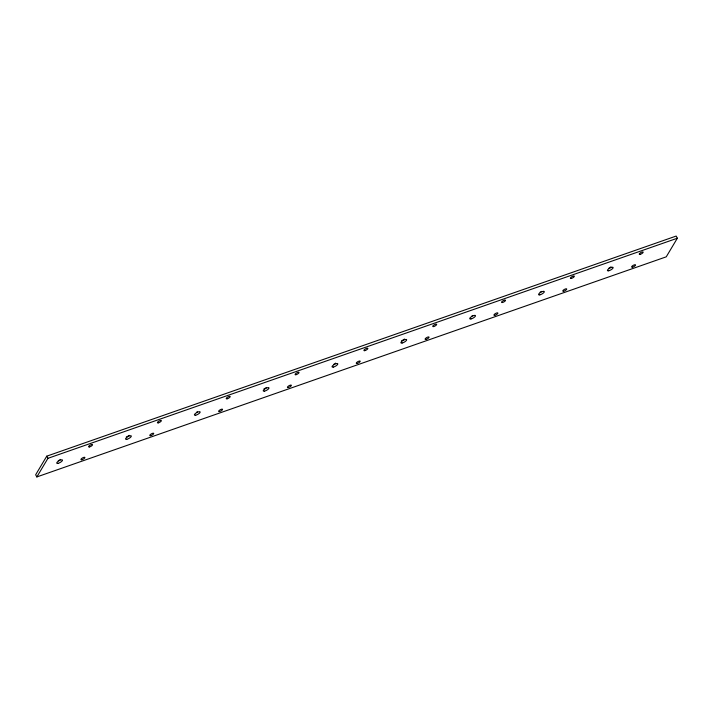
<?xml version="1.0" encoding="UTF-8"?>
<svg xmlns="http://www.w3.org/2000/svg" width="713" height="713" viewBox="0 0 713 713"><rect width="100%" height="100%" fill="white"/><g stroke="black" fill="none" stroke-linecap="round" stroke-linejoin="round"><path stroke-width="1.07" d="M46.755 456.168L35.65 474.778L36.844 476.935L666.245 256.832L677.35 238.222L676.156 236.065L46.755 456.168L47.949 458.325L36.844 476.935M47.949 458.325L677.35 238.222M129.16 435.331A3.271 1.034 -29 0 1 126.317 436.935M472.692 315.449A3.271 1.034 -29 0 1 471.979 315.895M610.988 266.831A3.271 1.034 -29 0 1 608.884 268.141M60.329 459.395A3.271 1.034 -29 0 1 59.705 459.876M58.983 460.322A3.271 1.034 -29 0 1 58.225 460.705M404.494 339.04A3.271 1.034 -29 0 1 403.861 339.522M403.148 339.967A3.271 1.034 -29 0 1 401.642 340.654M541.532 291.376A3.271 1.034 -29 0 1 540.053 292.205M197.367 411.731A3.271 1.034 -29 0 1 196.645 412.176M266.199 387.658A3.271 1.034 -29 0 1 263.979 388.799M335.663 363.113A3.271 1.034 -29 0 1 335.03 363.585M334.317 364.031A3.271 1.034 -29 0 1 333.559 364.423M219.47 411.579A2.246 0.713 -29 0 0 222.563 409.467A2.246 0.713 -29 0 0 219.684 410.1A2.246 0.713 -29 0 0 219.47 411.579M563.626 291.225A2.246 0.713 -29 0 0 566.728 289.113A2.246 0.713 -29 0 0 563.84 289.745A2.246 0.713 -29 0 0 563.626 291.225M227.099 398.79A2.246 0.713 -29 0 0 230.201 396.678A2.246 0.713 -29 0 0 227.313 397.301A2.246 0.713 -29 0 0 227.099 398.79M357.133 363.443A2.246 0.713 -29 0 0 360.225 361.322A2.246 0.713 -29 0 0 357.347 361.954A2.246 0.713 -29 0 0 357.133 363.443M126.834 439.288A3.271 1.034 -29 0 0 131.335 436.213A3.271 1.034 -29 0 0 127.146 437.122A3.271 1.034 -29 0 0 126.834 439.288M470.99 318.934A3.271 1.034 -29 0 0 475.5 315.859A3.271 1.034 -29 0 0 471.302 316.768A3.271 1.034 -29 0 0 470.99 318.934M608.652 270.788A3.271 1.034 -29 0 0 613.162 267.714A3.271 1.034 -29 0 0 608.973 268.632A3.271 1.034 -29 0 0 608.652 270.788M57.994 463.361A3.271 1.034 -29 0 0 62.503 460.277A3.271 1.034 -29 0 0 58.314 461.195A3.271 1.034 -29 0 0 57.994 463.361M571.265 278.435A2.246 0.713 -29 0 0 574.357 276.323A2.246 0.713 -29 0 0 571.478 276.947A2.246 0.713 -29 0 0 571.265 278.435M502.433 302.508A2.246 0.713 -29 0 0 505.526 300.396A2.246 0.713 -29 0 0 502.647 301.02A2.246 0.713 -29 0 0 502.433 302.508M433.602 326.581A2.246 0.713 -29 0 0 436.695 324.46A2.246 0.713 -29 0 0 433.816 325.092A2.246 0.713 -29 0 0 433.602 326.581M89.437 446.935A2.246 0.713 -29 0 0 92.53 444.814A2.246 0.713 -29 0 0 89.651 445.447A2.246 0.713 -29 0 0 89.437 446.935M288.302 387.516A2.246 0.713 -29 0 0 291.394 385.394A2.246 0.713 -29 0 0 288.515 386.027A2.246 0.713 -29 0 0 288.302 387.516M150.639 435.652A2.246 0.713 -29 0 0 153.732 433.54A2.246 0.713 -29 0 0 150.853 434.164A2.246 0.713 -29 0 0 150.639 435.652M494.795 315.298A2.246 0.713 -29 0 0 497.897 313.185A2.246 0.713 -29 0 0 495.009 313.809A2.246 0.713 -29 0 0 494.795 315.298M158.268 422.862A2.246 0.713 -29 0 0 161.37 420.75A2.246 0.713 -29 0 0 158.482 421.374A2.246 0.713 -29 0 0 158.268 422.862M295.931 374.717A2.246 0.713 -29 0 0 299.032 372.605A2.246 0.713 -29 0 0 296.153 373.238A2.246 0.713 -29 0 0 295.931 374.717M402.159 343.006A3.271 1.034 -29 0 0 406.668 339.923A3.271 1.034 -29 0 0 402.471 340.841A3.271 1.034 -29 0 0 402.159 343.006M539.821 294.861A3.271 1.034 -29 0 0 544.331 291.786A3.271 1.034 -29 0 0 540.133 292.704A3.271 1.034 -29 0 0 539.821 294.861M195.665 415.216A3.271 1.034 -29 0 0 200.166 412.141A3.271 1.034 -29 0 0 195.977 413.059A3.271 1.034 -29 0 0 195.665 415.216M264.496 391.143A3.271 1.034 -29 0 0 268.997 388.068A3.271 1.034 -29 0 0 264.808 388.986A3.271 1.034 -29 0 0 264.496 391.143M333.327 367.079A3.271 1.034 -29 0 0 337.828 363.995A3.271 1.034 -29 0 0 333.639 364.913A3.271 1.034 -29 0 0 333.327 367.079M640.096 254.363A2.246 0.713 -29 0 0 643.188 252.25A2.246 0.713 -29 0 0 640.31 252.883A2.246 0.713 -29 0 0 640.096 254.363M632.458 267.161A2.246 0.713 -29 0 0 635.559 265.04A2.246 0.713 -29 0 0 632.681 265.673A2.246 0.713 -29 0 0 632.458 267.161M364.762 350.653A2.246 0.713 -29 0 0 367.863 348.532A2.246 0.713 -29 0 0 364.985 349.165A2.246 0.713 -29 0 0 364.762 350.653M425.964 339.37A2.246 0.713 -29 0 0 429.066 337.258A2.246 0.713 -29 0 0 426.178 337.882A2.246 0.713 -29 0 0 425.964 339.37M81.799 459.725A2.246 0.713 -29 0 0 84.9 457.612A2.246 0.713 -29 0 0 82.022 458.236A2.246 0.713 -29 0 0 81.799 459.725"/></g></svg>
